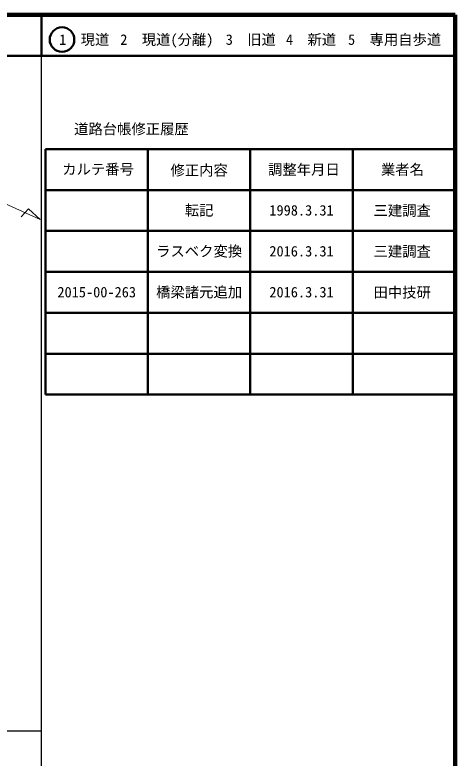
# Model space of a CAD drawing. Units: millimetres, scale not verified. Extents: x 40000 to 680000, y 20000 to 380000.
# Drawn here: x 572519 to 680000, y 198357 to 380000 of the extents above; entities that cross this region are included whole.
import ezdxf
from ezdxf.enums import TextEntityAlignment as Align

# ---------------------------------------------------------------- set-up
doc = ezdxf.new("R2010")
doc.units = ezdxf.units.MM
doc.header["$LTSCALE"] = 1000
for name, color, linetype, lineweight in [('M-BGD', 7, 'Continuous', 13), ('M-TTL', 2, 'Continuous', 140), ('M-TTL-BAND', 7, 'Continuous', 25), ('M-TTL-FRAM', 2, 'Continuous', 50), ('M-TTL-LINE', 7, 'Continuous', 50)]:
    doc.layers.add(name, color=color, linetype=linetype, lineweight=lineweight)
doc.layers.add('M-TTL-TXT', color=7, linetype='Continuous')
doc.styles.add('ＭＳ ゴシック', font='')
doc.styles.get('ＭＳ ゴシック').set_extended_font_data('MS Gothic')

msp = doc.modelspace()

# ---------------------------------------------------------------- linework, layer by layer
at = {"layer": 'M-BGD'}
for p, q in [((551209, 342295), (578681, 330012)), ((575866, 332558), (574053, 330661)), ((578681, 330012), (575866, 332558))]:
    msp.add_line(p, q, dxfattribs=at)
at = {"layer": 'M-TTL'}
for p, q in [((680000, 380000), (40000, 380000)), ((680000, 20000), (680000, 380000))]:
    msp.add_line(p, q, dxfattribs=at)
at = {"layer": 'M-TTL-BAND'}
for p, q in [((579000, 20000), (579000, 370000)), ((40000, 205000), (579000, 205000))]:
    msp.add_line(p, q, dxfattribs=at)
at = {"layer": 'M-TTL-FRAM'}
for p, q in [((580000, 347197), (580000, 287197)), ((580000, 347197), (680000, 347197)), ((580000, 287197), (680000, 287197))]:
    msp.add_line(p, q, dxfattribs=at)
at = {"layer": 'M-TTL-LINE'}
for p, q in [((579000, 380000), (579000, 370000)), ((40000, 370000), (680000, 370000)), ((605000, 347197), (605000, 287197)), ((630000, 347197), (630000, 287197)), ((655000, 347197), (655000, 287197)), ((580000, 337197), (680000, 337197)), ((580000, 327197), (680000, 327197)), ((580000, 317197), (680000, 317197)), ((580000, 307197), (680000, 307197)), ((580000, 297197), (680000, 297197))]:
    msp.add_line(p, q, dxfattribs=at)
msp.add_circle((584031, 373958), 3000, dxfattribs=at)

# ---------------------------------------------------------------- texts
at = {"layer": 'M-TTL-TXT', "style": 'ＭＳ ゴシック'}
for s, p in [('1\u3000現道', (589448, 373958)), ('2\u3000現道(分離)', (609619, 373958)), ('3\u3000旧道', (630121, 373958)), ('4\u3000新道', (644824, 373958)), ('5\u3000専用自歩道', (665228, 373958)), ('道路台帳修正履歴', (600968, 352113)), ('カルテ番号', (592839, 342277)), ('修正内容', (617509, 342023)), ('調整年月日', (643089, 342197)), ('業者名', (667134, 342197)), ('転記', (617500, 332245)), ('1998.3.31', (642500, 332245)), ('三建調査', (667077, 332189)), ('ラスベク変換', (617500, 322245)), ('2016.3.31', (642500, 322245)), ('三建調査', (667077, 322189)), ('2015-00-263', (592500, 312245)), ('橋梁諸元追加', (617500, 312245)), ('2016.3.31', (642500, 312245)), ('田中技研', (667077, 312189))]:
    msp.add_text(s, height=2566, dxfattribs=at).set_placement(p, align=Align.MIDDLE_CENTER)

doc.saveas('drawing.dxf')
